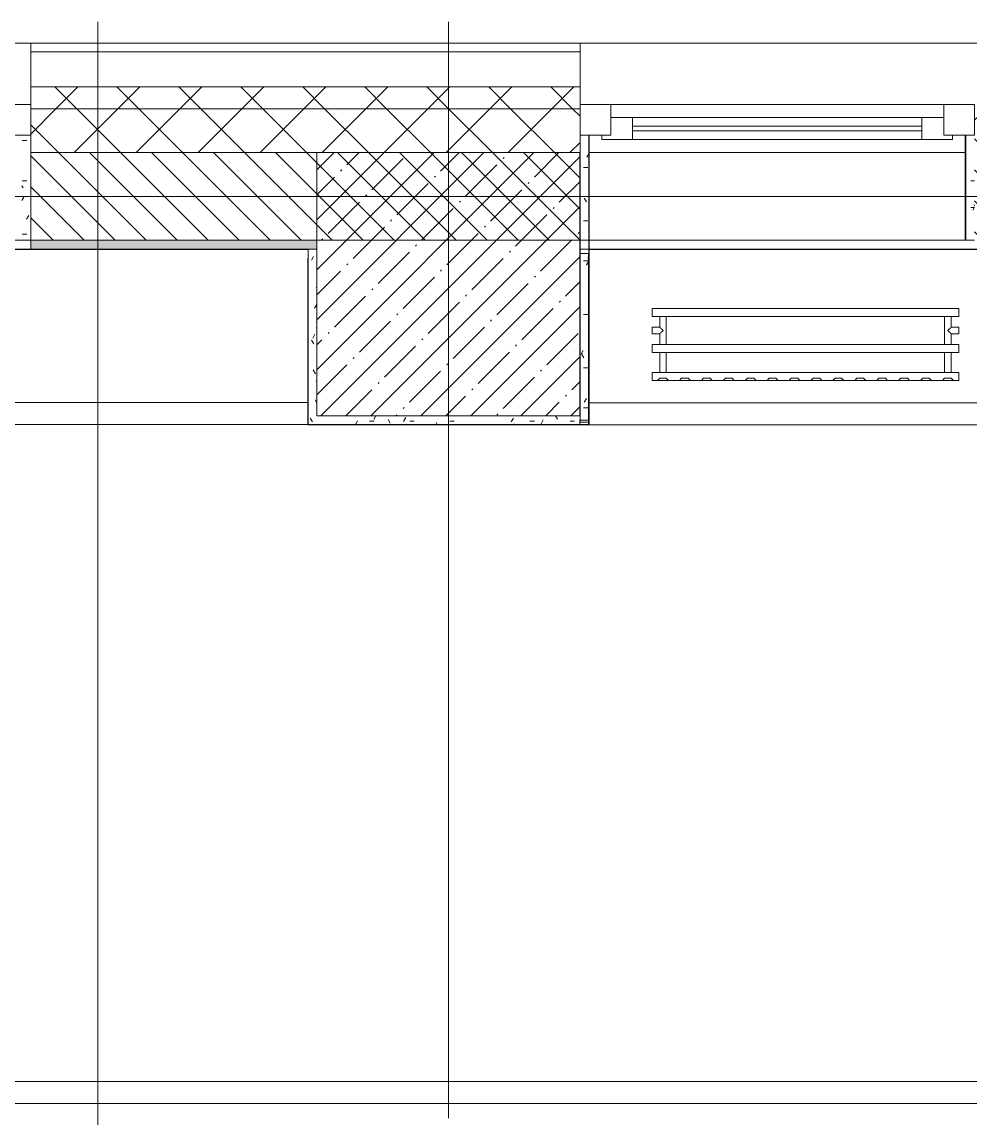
# Model space of a CAD drawing. Header units: millimetres. Extents: x -6228 to 201956, y -8553 to 30426.
# Drawn here: x 144439 to 146602, y 24898 to 27398 of the extents above; entities that cross this region are included whole.
import ezdxf

# ---------------------------------------------------------------- set-up
doc = ezdxf.new("R2010")
doc.units = ezdxf.units.MM
doc.linetypes.add('Осевая', pattern=[15875, 3175, -2381.25, 7937.5, -2381.25])
doc.layers.add('A-FLOR-3', color=7, linetype='Continuous', lineweight=9, true_color=0xaaaaaa)
doc.layers.add('I-WALL-7', color=9, linetype='Continuous', lineweight=9, true_color=0x808080)
for name, color, linetype, lineweight in [('A-GLAZ-2', 7, 'Continuous', 9), ('A-WALL-1', 7, 'Continuous', 9), ('A-WALL-4', 7, 'Continuous', 13), ('I-WALL-5', 7, 'Continuous', 9), ('M-EQPM-1', 7, 'Continuous', 9), ('S-COLS-2', 7, 'Continuous', 9), ('Оси', 7, 'Continuous', 9), ('Оси-2', 7, 'Осевая', 9)]:
    doc.layers.add(name, color=color, linetype=linetype, lineweight=lineweight)
pattern_1 = [(45, (96951.9, 0), (-70.71068, 70.71068), []), (135, (96951.9, 0), (-70.71068, -70.71068), [])]
pattern_2 = [(0, (96951.896, 0), (121.92, 30.48), [10.058, -81.382, 10.058, -81.382, -487.68]), (0, (96951.896, 0), (121.92, 30.48), [-182.88, 10.058, -172.822, 10.058, -81.382, -213.36]), (0, (96951.896, 0), (121.92, 30.48), [-457.2, 10.058, -50.902, 10.058, -142.342]), (120, (96997.616, 15.24), (-87.356454, 90.345817), [10.058, -81.382, 10.058, -81.382, -487.68]), (120, (96997.616, 15.24), (-87.356454, 90.345817), [-182.88, 10.058, -172.822, 10.058, -81.382, -213.36]), (120, (96997.616, 15.24), (-87.356454, 90.345817), [-457.2, 10.058, -50.902, 10.058, -142.342]), (240, (97012.856, 76.2), (-34.563546, -120.825817), [10.058, -81.382, 10.058, -81.382, -487.68]), (240, (97012.856, 76.2), (-34.563546, -120.825817), [-182.88, 10.058, -172.822, 10.058, -81.382, -213.36]), (240, (97012.856, 76.2), (-34.563546, -120.825817), [-457.2, 10.058, -50.902, 10.058, -142.342])]

# ---------------------------------------------------------------- blocks, each defined once
blk = doc.blocks.new('120_Окно_СКБ_2Ст - 120_Окно_СКБ_2Ст 3100х2500 _мал_створка слева_ 2-19089248-План зашивки приборов отопления в осях 1 этажа 12-23')
at = {"layer": 'A-GLAZ-2'}
for p, q in [((-1550, -75), (-1550, -5)), ((-1550, -5), (-1480, -5)), ((1550, -5), (-1550, -5)), ((-1480, -5), (-1480, -75)), ((650, -75), (650, -5)), ((650, -5), (720, -5)), ((720, -5), (720, -75)), ((1480, -75), (1480, -5)), ((1480, -5), (1550, -5)), ((1550, -5), (1550, -75)), ((650, -35), (-1480, -35)), ((-1480, -35), (-1480, -75)), ((-1430, -85), (-1430, -35)), ((600, -85), (600, -35)), ((650, -75), (650, -35)), ((1480, -35), (720, -35)), ((720, -35), (720, -75)), ((770, -85), (770, -35)), ((1430, -85), (1430, -35)), ((1480, -75), (1480, -35)), ((-1480, -75), (-1550, -75)), ((-1530, -75), (-1500, -75)), ((-1480, -75), (-1500, -75)), ((-1500, -75), (-1500, -85)), ((-1430, -55), (600, -55)), ((600, -65), (-1430, -65)), ((720, -75), (650, -75)), ((670, -75), (650, -75)), ((670, -75), (700, -75)), ((670, -85), (670, -75)), ((720, -75), (700, -75)), ((700, -75), (700, -85)), ((770, -55), (1430, -55)), ((1430, -65), (770, -65)), ((1550, -75), (1480, -75)), ((1500, -75), (1480, -75)), ((1500, -75), (1530, -75)), ((1500, -85), (1500, -75)), ((-1500, -85), (670, -85)), ((670, -85), (-1500, -85)), ((700, -85), (1500, -85)), ((1500, -85), (700, -85))]:
    blk.add_line(p, q, dxfattribs=at)
blk = doc.blocks.new('120_Окно_СКБ_1Ст - 120_Окно_СКБ_1Ст 900х2500_h_-19906774-План зашивки приборов отопления в осях 1 этажа 12-23')
at = {"layer": 'A-GLAZ-2'}
for p, q in [((-450, -75), (-450, -5)), ((-450, -5), (-380, -5)), ((450, -5), (-450, -5)), ((-380, -5), (-380, -75)), ((380, -75), (380, -5)), ((380, -5), (450, -5)), ((450, -5), (450, -75)), ((380, -35), (-380, -35)), ((-380, -35), (-380, -75)), ((-330, -85), (-330, -35)), ((330, -85), (330, -35)), ((380, -75), (380, -35)), ((-380, -75), (-450, -75)), ((-430, -75), (-400, -75)), ((-380, -75), (-400, -75)), ((-400, -75), (-400, -85)), ((-330, -55), (330, -55)), ((330, -65), (-330, -65)), ((450, -75), (380, -75)), ((400, -75), (380, -75)), ((400, -75), (430, -75)), ((400, -85), (400, -75)), ((-400, -85), (400, -85)), ((400, -85), (-400, -85))]:
    blk.add_line(p, q, dxfattribs=at)
blk = doc.blocks.new('radiator_prado_classic_z_tip_30_po exemplyaru - Classic Z Тип 30-500-V224-План зашивки приборов отопления в осях 1 этажа 12-23')
at = {"layer": 'M-EQPM-1'}
for p, q in [((0, 228), (0, 210)), ((700, 228), (0, 228)), ((0, 210), (0, 228)), ((0, 228), (12.5, 228)), ((12.5, 228), (37.5, 228)), ((37.5, 228), (12.5, 228)), ((12.5, 228), (37.5, 228)), ((12.5, 228), (17.5, 223)), ((12.5, 228), (17.5, 223)), ((32.5, 223), (37.5, 228)), ((37.5, 228), (32.5, 223)), ((37.5, 228), (62.5, 228)), ((62.5, 228), (87.5, 228)), ((87.5, 228), (62.5, 228)), ((62.5, 228), (87.5, 228)), ((62.5, 228), (67.5, 223)), ((62.5, 228), (67.5, 223)), ((82.5, 223), (87.5, 228)), ((87.5, 228), (82.5, 223)), ((87.5, 228), (112.5, 228)), ((112.5, 228), (137.5, 228)), ((137.5, 228), (112.5, 228)), ((112.5, 228), (137.5, 228)), ((112.5, 228), (117.5, 223)), ((112.5, 228), (117.5, 223)), ((132.5, 223), (137.5, 228)), ((137.5, 228), (132.5, 223)), ((137.5, 228), (162.5, 228)), ((162.5, 228), (187.5, 228)), ((187.5, 228), (162.5, 228)), ((162.5, 228), (187.5, 228)), ((162.5, 228), (167.5, 223)), ((162.5, 228), (167.5, 223)), ((182.5, 223), (187.5, 228)), ((187.5, 228), (182.5, 223)), ((187.5, 228), (212.5, 228)), ((212.5, 228), (237.5, 228)), ((237.5, 228), (212.5, 228)), ((212.5, 228), (237.5, 228)), ((212.5, 228), (217.5, 223)), ((212.5, 228), (217.5, 223)), ((232.5, 223), (237.5, 228)), ((237.5, 228), (232.5, 223)), ((237.5, 228), (262.5, 228)), ((262.5, 228), (287.5, 228)), ((287.5, 228), (262.5, 228)), ((262.5, 228), (287.5, 228)), ((262.5, 228), (267.5, 223)), ((262.5, 228), (267.5, 223)), ((282.5, 223), (287.5, 228)), ((287.5, 228), (282.5, 223)), ((287.5, 228), (312.5, 228)), ((312.5, 228), (337.5, 228)), ((337.5, 228), (312.5, 228)), ((312.5, 228), (337.5, 228)), ((312.5, 228), (317.5, 223)), ((312.5, 228), (317.5, 223)), ((332.5, 223), (337.5, 228)), ((337.5, 228), (332.5, 223)), ((337.5, 228), (362.5, 228)), ((362.5, 228), (387.5, 228)), ((387.5, 228), (362.5, 228)), ((362.5, 228), (387.5, 228)), ((362.5, 228), (367.5, 223)), ((362.5, 228), (367.5, 223)), ((382.5, 223), (387.5, 228)), ((387.5, 228), (382.5, 223)), ((387.8, 228), (412.5, 228)), ((412.5, 228), (437.5, 228)), ((437.5, 228), (412.5, 228)), ((412.5, 228), (437.5, 228)), ((412.5, 228), (417.5, 223)), ((412.5, 228), (417.5, 223)), ((432.5, 223), (437.5, 228)), ((437.5, 228), (432.5, 223)), ((437.5, 228), (462.5, 228)), ((462.5, 228), (487.5, 228)), ((487.5, 228), (462.5, 228)), ((462.5, 228), (487.5, 228)), ((462.5, 228), (467.5, 223)), ((462.5, 228), (467.5, 223)), ((482.5, 223), (487.5, 228)), ((487.5, 228), (482.5, 223)), ((487.5, 228), (512.5, 228)), ((512.5, 228), (537.5, 228)), ((537.5, 228), (512.5, 228)), ((512.5, 228), (537.5, 228)), ((512.5, 228), (517.5, 223)), ((512.5, 228), (517.5, 223)), ((532.5, 223), (537.5, 228)), ((537.5, 228), (532.5, 223)), ((537.5, 228), (562.5, 228)), ((562.5, 228), (587.5, 228)), ((587.5, 228), (562.5, 228)), ((562.5, 228), (587.5, 228)), ((562.5, 228), (567.5, 223)), ((562.5, 228), (567.5, 223)), ((582.5, 223), (587.5, 228)), ((587.5, 228), (582.5, 223)), ((587.5, 228), (612.5, 228)), ((612.5, 228), (637.5, 228)), ((637.5, 228), (612.5, 228)), ((612.5, 228), (637.5, 228)), ((612.5, 228), (617.5, 223)), ((617.5, 223), (612.5, 228)), ((632.5, 223), (637.5, 228)), ((637.5, 228), (632.5, 223)), ((637.5, 228), (662.5, 228)), ((662.5, 228), (687.5, 228)), ((687.5, 228), (662.5, 228)), ((662.5, 228), (687.5, 228)), ((662.5, 228), (667.5, 223)), ((662.5, 228), (667.5, 223)), ((682.5, 223), (687.5, 228)), ((687.5, 228), (682.5, 223)), ((687.5, 228), (700, 228)), ((700, 210), (700, 228)), ((700, 228), (700, 210)), ((0, 210), (700, 210)), ((17.5, 210), (0, 210)), ((32.5, 223), (17.5, 223)), ((17.5, 223), (32.5, 223)), ((17.5, 210), (17.5, 164)), ((17.5, 210), (17.5, 164)), ((28.7, 210), (17.5, 210)), ((17.5, 210), (32.5, 210)), ((32.5, 210), (17.5, 210)), ((17.5, 210), (32.5, 210)), ((23.1, 210), (18.5, 210)), ((31.5, 210), (23.7, 210)), ((30.3, 210), (28.7, 210)), ((32.5, 210), (30.3, 210)), ((32.5, 164), (32.5, 210)), ((32.5, 164), (32.5, 210)), ((667.5, 210), (32.5, 210)), ((82.5, 223), (67.5, 223)), ((67.5, 223), (82.5, 223)), ((132.5, 223), (117.5, 223)), ((117.5, 223), (132.5, 223)), ((182.5, 223), (167.5, 223)), ((167.5, 223), (182.5, 223)), ((232.5, 223), (217.5, 223)), ((217.5, 223), (232.5, 223)), ((282.5, 223), (267.5, 223)), ((267.5, 223), (282.5, 223)), ((332.5, 223), (317.5, 223)), ((317.5, 223), (332.5, 223)), ((382.5, 223), (367.5, 223)), ((367.5, 223), (382.5, 223)), ((432.5, 223), (417.5, 223)), ((417.5, 223), (432.5, 223)), ((482.5, 223), (467.5, 223)), ((467.5, 223), (482.5, 223)), ((532.5, 223), (517.5, 223)), ((517.5, 223), (532.5, 223)), ((582.5, 223), (567.5, 223)), ((567.5, 223), (582.5, 223)), ((632.5, 223), (617.5, 223)), ((617.5, 223), (632.5, 223)), ((682.5, 223), (667.5, 223)), ((667.5, 223), (682.5, 223)), ((667.5, 210), (667.5, 164)), ((667.5, 210), (667.5, 164)), ((682.5, 210), (667.5, 210)), ((667.5, 210), (682.5, 210)), ((682.5, 210), (667.5, 210)), ((667.5, 210), (682.5, 210)), ((681.5, 210), (668.5, 210)), ((682.5, 164), (682.5, 210)), ((682.5, 164), (682.5, 210)), ((700, 210), (682.5, 210)), ((700, 164), (0, 164)), ((0, 164), (0, 146)), ((0, 146), (0, 164)), ((0, 164), (17.5, 164)), ((32.5, 164), (17.5, 164)), ((17.5, 164), (32.5, 164)), ((32.5, 164), (17.5, 164)), ((17.5, 164), (32.5, 164)), ((18.5, 164), (23.1, 164)), ((23.7, 164), (31.5, 164)), ((32.5, 164), (667.5, 164)), ((682.5, 164), (667.5, 164)), ((667.5, 164), (682.5, 164)), ((678.7, 164), (667.5, 164)), ((667.5, 164), (668.5, 164)), ((668.5, 164), (681.5, 164)), ((668.5, 164), (681.5, 164)), ((682.5, 164), (678.7, 164)), ((681.5, 164), (682.2, 164)), ((682.2, 164), (682.5, 164)), ((682.5, 164), (700, 164)), ((700, 146), (700, 164)), ((700, 164), (700, 146)), ((0, 146), (700, 146)), ((17.5, 146), (0, 146)), ((17.5, 146), (17.5, 121.5)), ((17.5, 146), (17.5, 121.5)), ((17.5, 146), (17.8, 146)), ((32.5, 146), (17.5, 146)), ((17.5, 146), (32.5, 146)), ((32.5, 146), (17.5, 146)), ((17.8, 146), (18.5, 146)), ((18.5, 146), (19.7, 146)), ((23.1, 146), (18.5, 146)), ((19.7, 146), (32.5, 146)), ((31.5, 146), (23.7, 146)), ((32.5, 82), (32.5, 146)), ((32.5, 82), (32.5, 146)), ((667.5, 146), (32.5, 146)), ((667.5, 146), (667.5, 82)), ((667.5, 146), (667.5, 82)), ((667.5, 146), (682.5, 146)), ((682.5, 146), (667.5, 146)), ((667.5, 146), (682.5, 146)), ((667.8, 146), (667.5, 146)), ((668.5, 146), (667.8, 146)), ((669.7, 146), (668.5, 146)), ((681.5, 146), (668.5, 146)), ((671.2, 146), (669.7, 146)), ((673.1, 146), (671.2, 146)), ((675, 146), (673.1, 146)), ((676.9, 146), (675, 146)), ((678.7, 146), (676.9, 146)), ((680.3, 146), (678.7, 146)), ((681.5, 146), (680.3, 146)), ((682.2, 146), (681.5, 146)), ((682.5, 146), (682.2, 146)), ((682.5, 121.5), (682.5, 146)), ((682.5, 121.5), (682.5, 146)), ((700, 146), (682.5, 146)), ((17.5, 121.5), (0, 121.5)), ((17.5, 121.5), (0, 121.5)), ((0, 121.5), (0, 121.2)), ((0, 106.5), (0, 121.5)), ((0, 121.2), (0, 106.8)), ((0, 121.2), (0, 120.5)), ((0, 120.5), (0, 121.2)), ((0, 121.2), (0, 121.2)), ((0, 120.5), (0, 119.3)), ((0, 119.3), (0, 120.5)), ((0, 119.3), (0, 117.8)), ((0, 117.8), (0, 119.3)), ((0, 117.8), (0, 115.9)), ((0, 115.9), (0, 117.8)), ((0, 115.9), (0, 114)), ((0, 114), (0, 115.9)), ((0, 114), (0, 112.1)), ((0, 112.1), (0, 114)), ((0, 112.1), (0, 110.2)), ((0, 110.2), (0, 112.1)), ((0, 110.2), (0, 108.7)), ((0, 108.7), (0, 110.2)), ((0, 108.7), (0, 106.8)), ((0, 106.8), (0, 108.7)), ((0, 106.8), (0, 106.5)), ((0, 106.8), (0, 106.8)), ((0, 106.5), (17.5, 106.5)), ((0, 106.5), (17.5, 106.5)), ((17.5, 106.5), (17.5, 82)), ((17.5, 106.5), (17.5, 82)), ((700, 121.5), (682.5, 121.5)), ((700, 121.5), (682.5, 121.5)), ((682.5, 82), (682.5, 106.5)), ((682.5, 106.5), (700, 106.5)), ((682.5, 82), (682.5, 106.5)), ((682.5, 106.5), (700, 106.5)), ((700, 121.5), (700, 106.5)), ((700, 121.2), (700, 121.5)), ((700, 121.5), (700, 121.2)), ((700, 121.2), (700, 121.5)), ((700, 106.8), (700, 121.2)), ((700, 121.2), (700, 106.8)), ((700, 107.5), (700, 121.2)), ((700, 106.8), (700, 107.5)), ((700, 106.5), (700, 106.8)), ((700, 106.8), (700, 106.5)), ((700, 106.5), (700, 106.8)), ((700, 82), (0, 82)), ((0, 82), (0, 64)), ((0, 64), (0, 82)), ((0, 82), (17.5, 82)), ((32.5, 82), (17.5, 82)), ((17.5, 82), (32.5, 82)), ((32.5, 82), (17.5, 82)), ((17.5, 82), (32.5, 82)), ((18.5, 82), (23.1, 82)), ((23.7, 82), (31.5, 82)), ((32.5, 82), (667.5, 82)), ((682.5, 82), (667.5, 82)), ((667.5, 82), (682.5, 82)), ((682.5, 82), (667.5, 82)), ((667.5, 82), (667.8, 82)), ((667.8, 82), (668.5, 82)), ((668.5, 82), (669.7, 82)), ((668.5, 82), (681.5, 82)), ((669.7, 82), (671.2, 82)), ((671.2, 82), (676.9, 82)), ((676.9, 82), (678.7, 82)), ((678.7, 82), (682.2, 82)), ((682.2, 82), (682.5, 82)), ((682.5, 82), (700, 82)), ((700, 64), (700, 82)), ((700, 82), (700, 64)), ((700, 64), (0, 64)), ((0, 64), (700, 64))]:
    blk.add_line(p, q, dxfattribs=at)
for points, knots in [([(17.8, 121.2), (17.7, 121.3), (17.7, 121.3), (17.5, 121.5), (17.5, 121.5), (17.5, 121.5)], [0.8571429, 0.8571429, 0.8571429, 0.8571429, 0.8928571, 0.9285714, 1, 1, 1, 1]), ([(17.5, 121.5), (17.5, 121.5), (17.5, 121.5), (17.7, 121.3), (17.7, 121.3), (17.8, 121.2)], [0, 0, 0, 0, 0.0714286, 0.1071429, 0.1428571, 0.1428571, 0.1428571, 0.1428571]), ([(17.5, 121.5), (17.5, 121.5), (17.5, 121.5), (17.7, 121.3), (17.7, 121.3), (17.8, 121.2)], [0, 0, 0, 0, 0.0714286, 0.1071429, 0.1428571, 0.1428571, 0.1428571, 0.1428571]), ([(25, 114), (24.5, 114.5), (23.6, 115.4), (22.4, 116.6), (21.6, 117.4), (21.1, 117.9), (20.8, 118.2), (20.5, 118.5), (20.2, 118.8), (19.8, 119.1), (19.6, 119.4), (19.3, 119.7), (19, 120), (18.7, 120.3), (18.5, 120.5), (18.3, 120.7), (18.1, 120.9), (17.9, 121.1), (17.8, 121.2), (17.7, 121.3), (17.5, 121.5), (17.5, 121.5), (17.5, 121.5)], [0, 0, 0, 0, 0.142857, 0.285714, 0.357143, 0.392857, 0.428571, 0.464286, 0.5, 0.535714, 0.571429, 0.607143, 0.642857, 0.678571, 0.714286, 0.75, 0.785714, 0.821429, 0.857143, 0.892857, 0.928571, 1, 1, 1, 1]), ([(17.5, 106.5), (17.5, 106.5), (17.5, 106.5), (17.7, 106.7), (17.8, 106.8), (17.9, 106.9), (18.1, 107.1), (18.3, 107.3), (18.5, 107.5), (18.7, 107.7), (19, 108), (19.3, 108.3), (19.6, 108.6), (19.8, 108.9), (20.3, 109.3), (20.7, 109.7), (21.1, 110.1), (21.6, 110.6), (22.4, 111.4), (23.6, 112.6), (24.5, 113.5), (25, 114)], [0, 0, 0, 0, 0.071429, 0.107143, 0.142857, 0.178571, 0.214286, 0.25, 0.285714, 0.321429, 0.357143, 0.392857, 0.428571, 0.464286, 0.5, 0.571429, 0.607143, 0.642857, 0.714286, 0.857143, 1, 1, 1, 1]), ([(17.5, 106.5), (17.5, 106.5), (17.5, 106.5), (17.7, 106.7), (17.7, 106.7), (17.8, 106.8)], [0, 0, 0, 0, 0.0714286, 0.1071429, 0.1428571, 0.1428571, 0.1428571, 0.1428571]), ([(17.8, 106.8), (17.7, 106.7), (17.7, 106.7), (17.5, 106.5), (17.5, 106.5), (17.5, 106.5)], [0.8571429, 0.8571429, 0.8571429, 0.8571429, 0.8928571, 0.9285714, 1, 1, 1, 1]), ([(17.8, 106.8), (17.7, 106.7), (17.7, 106.7), (17.5, 106.5), (17.5, 106.5), (17.5, 106.5)], [0.8571429, 0.8571429, 0.8571429, 0.8571429, 0.8928571, 0.9285714, 1, 1, 1, 1]), ([(17.8, 121.2), (17.8, 121.2), (17.9, 121.1), (18.1, 120.9), (18.3, 120.7), (18.5, 120.5), (18.7, 120.3), (19, 120), (19.3, 119.7), (19.6, 119.4), (19.8, 119.1), (20.3, 118.7), (20.7, 118.3), (21.1, 117.9), (21.6, 117.4), (22.4, 116.6), (23.1, 115.9), (23.6, 115.4)], [0.1428571, 0.1428571, 0.1428571, 0.1428571, 0.1785714, 0.2142857, 0.25, 0.2857143, 0.3214286, 0.3571429, 0.3928571, 0.4285714, 0.4642857, 0.5, 0.5714286, 0.6071429, 0.6428571, 0.7142857, 0.8571429, 0.8571429, 0.8571429, 0.8571429]), ([(22.1, 111.1), (21.9, 110.9), (21.6, 110.6), (21.1, 110.1), (20.8, 109.8), (20.5, 109.5), (20.2, 109.2), (19.8, 108.9), (19.6, 108.6), (19.3, 108.3), (19, 108), (18.7, 107.7), (18.5, 107.5), (18.3, 107.3), (18.1, 107.1), (17.9, 106.9), (17.8, 106.8), (17.8, 106.8)], [0.2857143, 0.2857143, 0.2857143, 0.2857143, 0.3571429, 0.3928571, 0.4285714, 0.4642857, 0.5, 0.5357143, 0.5714286, 0.6071429, 0.6428571, 0.6785714, 0.7142857, 0.75, 0.7857143, 0.8214286, 0.8571429, 0.8571429, 0.8571429, 0.8571429]), ([(17.8, 106.8), (17.8, 106.8), (17.9, 106.9), (18.1, 107.1), (18.3, 107.3), (18.5, 107.5), (18.7, 107.7), (19, 108), (19.3, 108.3), (19.6, 108.6), (19.9, 108.8), (20.3, 109.3), (20.6, 109.6), (20.8, 109.8)], [0.1428571, 0.1428571, 0.1428571, 0.1428571, 0.1785714, 0.2142857, 0.25, 0.2857143, 0.3214286, 0.3571429, 0.3928571, 0.4285714, 0.4642857, 0.5, 0.5714286, 0.5714286, 0.5714286, 0.5714286]), ([(19.6, 119.4), (19.7, 119.3), (19.9, 119.2), (20.3, 118.7), (20.6, 118.4), (20.8, 118.2)], [0.4285714, 0.4285714, 0.4285714, 0.4285714, 0.4642857, 0.5, 0.5714286, 0.5714286, 0.5714286, 0.5714286]), ([(22.1, 116.9), (21.9, 117.1), (21.6, 117.4), (21.1, 117.9), (20.9, 118.1), (20.8, 118.2)], [0.2857143, 0.2857143, 0.2857143, 0.2857143, 0.3571429, 0.3928571, 0.4285714, 0.4285714, 0.4285714, 0.4285714]), ([(20.8, 118.2), (20.9, 118.1), (21.1, 117.9), (21.6, 117.4), (21.9, 117.1), (22.1, 116.9)], [0.5714286, 0.5714286, 0.5714286, 0.5714286, 0.6071429, 0.6428571, 0.7142857, 0.7142857, 0.7142857, 0.7142857]), ([(20.8, 109.8), (20.9, 109.9), (21.1, 110.1), (21.6, 110.6), (21.9, 110.9), (22.1, 111.1)], [0.5714286, 0.5714286, 0.5714286, 0.5714286, 0.6071429, 0.6428571, 0.7142857, 0.7142857, 0.7142857, 0.7142857]), ([(22.1, 111.1), (21.9, 110.9), (21.6, 110.6), (21.1, 110.1), (20.9, 109.9), (20.8, 109.8)], [0.2857143, 0.2857143, 0.2857143, 0.2857143, 0.3571429, 0.3928571, 0.4285714, 0.4285714, 0.4285714, 0.4285714]), ([(675, 114), (675.5, 114.5), (676.4, 115.4), (677.6, 116.6), (678.4, 117.4), (678.9, 117.9), (679.2, 118.2), (679.5, 118.5), (679.8, 118.8), (680.1, 119.2), (680.4, 119.4), (680.7, 119.7), (681, 120), (681.3, 120.3), (681.5, 120.5), (681.7, 120.7), (681.9, 120.9), (682.1, 121.1), (682.2, 121.2), (682.3, 121.3), (682.5, 121.5), (682.5, 121.5), (682.5, 121.5)], [0, 0, 0, 0, 0.142857, 0.285714, 0.357143, 0.392857, 0.428571, 0.464286, 0.5, 0.535714, 0.571429, 0.607143, 0.642857, 0.678571, 0.714286, 0.75, 0.785714, 0.821429, 0.857143, 0.892857, 0.928571, 1, 1, 1, 1]), ([(682.5, 106.5), (682.5, 106.5), (682.5, 106.5), (682.3, 106.7), (682.2, 106.8), (682.1, 106.9), (681.9, 107.1), (681.7, 107.3), (681.5, 107.5), (681.3, 107.7), (681, 108), (680.7, 108.3), (680.4, 108.6), (680.1, 108.8), (679.7, 109.3), (679.3, 109.7), (678.9, 110.1), (678.4, 110.6), (677.6, 111.4), (676.4, 112.6), (675.5, 113.5), (675, 114)], [0, 0, 0, 0, 0.071429, 0.107143, 0.142857, 0.178571, 0.214286, 0.25, 0.285714, 0.321429, 0.357143, 0.392857, 0.428571, 0.464286, 0.5, 0.571429, 0.607143, 0.642857, 0.714286, 0.857143, 1, 1, 1, 1]), ([(682.2, 121.2), (682.2, 121.2), (682.1, 121.1), (681.9, 120.9), (681.7, 120.7), (681.5, 120.5), (681.3, 120.3), (681, 120), (680.7, 119.7), (680.4, 119.4), (680.1, 119.2), (679.7, 118.7), (679.3, 118.3), (678.9, 117.9), (678.4, 117.4), (677.6, 116.6), (676.9, 115.9), (676.4, 115.4)], [0.1428571, 0.1428571, 0.1428571, 0.1428571, 0.1785714, 0.2142857, 0.25, 0.2857143, 0.3214286, 0.3571429, 0.3928571, 0.4285714, 0.4642857, 0.5, 0.5714286, 0.6071429, 0.6428571, 0.7142857, 0.8571429, 0.8571429, 0.8571429, 0.8571429]), ([(676.4, 115.4), (676.9, 115.9), (677.6, 116.6), (678.4, 117.4), (678.9, 117.9), (679.2, 118.2), (679.5, 118.5), (679.8, 118.8), (680.1, 119.2), (680.4, 119.4), (680.7, 119.7), (681, 120), (681.3, 120.3), (681.5, 120.5), (681.7, 120.7), (681.9, 120.9), (682.1, 121.1), (682.2, 121.2), (682.2, 121.2)], [0.1428571, 0.1428571, 0.1428571, 0.1428571, 0.2857143, 0.3571429, 0.3928571, 0.4285714, 0.4642857, 0.5, 0.5357143, 0.5714286, 0.6071429, 0.6428571, 0.6785714, 0.7142857, 0.75, 0.7857143, 0.8214286, 0.8571429, 0.8571429, 0.8571429, 0.8571429]), ([(679.2, 118.2), (679.1, 118.1), (678.9, 117.9), (678.4, 117.4), (677.6, 116.6), (676.9, 115.9), (676.4, 115.4)], [0.5714286, 0.5714286, 0.5714286, 0.5714286, 0.6071429, 0.6428571, 0.7142857, 0.8571429, 0.8571429, 0.8571429, 0.8571429]), ([(677.9, 111.1), (678.1, 110.9), (678.4, 110.6), (678.9, 110.1), (679.2, 109.8), (679.5, 109.5), (679.8, 109.2), (680.1, 108.8), (680.4, 108.6), (680.7, 108.3), (681, 108), (681.3, 107.7), (681.5, 107.5), (681.7, 107.3), (681.9, 107.1), (682.1, 106.9), (682.2, 106.8), (682.2, 106.8)], [0.2857143, 0.2857143, 0.2857143, 0.2857143, 0.3571429, 0.3928571, 0.4285714, 0.4642857, 0.5, 0.5357143, 0.5714286, 0.6071429, 0.6428571, 0.6785714, 0.7142857, 0.75, 0.7857143, 0.8214286, 0.8571429, 0.8571429, 0.8571429, 0.8571429]), ([(677.9, 111.1), (678.1, 110.9), (678.4, 110.6), (678.9, 110.1), (679.2, 109.8), (679.5, 109.5), (679.8, 109.2), (680.1, 108.8), (680.4, 108.6), (680.7, 108.3), (681, 108), (681.3, 107.7), (681.5, 107.5), (681.7, 107.3), (681.9, 107.1), (682.1, 106.9), (682.2, 106.8), (682.2, 106.8)], [0.2857143, 0.2857143, 0.2857143, 0.2857143, 0.3571429, 0.3928571, 0.4285714, 0.4642857, 0.5, 0.5357143, 0.5714286, 0.6071429, 0.6428571, 0.6785714, 0.7142857, 0.75, 0.7857143, 0.8214286, 0.8571429, 0.8571429, 0.8571429, 0.8571429]), ([(679.2, 109.8), (679.1, 109.9), (678.9, 110.1), (678.4, 110.6), (678.1, 110.9), (677.9, 111.1)], [0.5714286, 0.5714286, 0.5714286, 0.5714286, 0.6071429, 0.6428571, 0.7142857, 0.7142857, 0.7142857, 0.7142857]), ([(680.4, 119.4), (680.3, 119.3), (680.1, 119.2), (679.7, 118.7), (679.4, 118.4), (679.2, 118.2)], [0.4285714, 0.4285714, 0.4285714, 0.4285714, 0.4642857, 0.5, 0.5714286, 0.5714286, 0.5714286, 0.5714286]), ([(682.2, 106.8), (682.2, 106.8), (682.1, 106.9), (681.9, 107.1), (681.7, 107.3), (681.5, 107.5), (681.3, 107.7), (681, 108), (680.7, 108.3), (680.4, 108.6), (680.1, 108.8), (679.7, 109.3), (679.4, 109.6), (679.2, 109.8)], [0.1428571, 0.1428571, 0.1428571, 0.1428571, 0.1785714, 0.2142857, 0.25, 0.2857143, 0.3214286, 0.3571429, 0.3928571, 0.4285714, 0.4642857, 0.5, 0.5714286, 0.5714286, 0.5714286, 0.5714286]), ([(682.5, 121.5), (682.5, 121.5), (682.5, 121.5), (682.3, 121.3), (682.3, 121.3), (682.2, 121.2)], [0, 0, 0, 0, 0.0714286, 0.1071429, 0.1428571, 0.1428571, 0.1428571, 0.1428571]), ([(682.5, 121.5), (682.5, 121.5), (682.5, 121.5), (682.3, 121.3), (682.3, 121.3), (682.2, 121.2)], [0, 0, 0, 0, 0.0714286, 0.1071429, 0.1428571, 0.1428571, 0.1428571, 0.1428571]), ([(682.2, 121.2), (682.3, 121.3), (682.3, 121.3), (682.5, 121.5), (682.5, 121.5), (682.5, 121.5)], [0.8571429, 0.8571429, 0.8571429, 0.8571429, 0.8928571, 0.9285714, 1, 1, 1, 1]), ([(682.2, 106.8), (682.3, 106.7), (682.3, 106.7), (682.5, 106.5), (682.5, 106.5), (682.5, 106.5)], [0.8571429, 0.8571429, 0.8571429, 0.8571429, 0.8928571, 0.9285714, 1, 1, 1, 1]), ([(682.2, 106.8), (682.3, 106.7), (682.3, 106.7), (682.5, 106.5), (682.5, 106.5), (682.5, 106.5)], [0.8571429, 0.8571429, 0.8571429, 0.8571429, 0.8928571, 0.9285714, 1, 1, 1, 1]), ([(682.5, 106.5), (682.5, 106.5), (682.5, 106.5), (682.3, 106.7), (682.3, 106.7), (682.2, 106.8)], [0, 0, 0, 0, 0.0714286, 0.1071429, 0.1428571, 0.1428571, 0.1428571, 0.1428571])]:
    blk.add_open_spline(points, degree=3, knots=knots, dxfattribs=at)
for points in [[(20.8, 118.2), (20.7, 118.3), (20.5, 118.5), (20.2, 118.8), (19.9, 119.2), (19.6, 119.4), (19.3, 119.7), (19, 120), (18.7, 120.3), (18.5, 120.5), (18.3, 120.7), (18.1, 120.9), (17.9, 121.1), (17.8, 121.2), (17.8, 121.2)], [(17.8, 121.2), (17.8, 121.2), (17.9, 121.1), (18.1, 120.9), (18.3, 120.7), (18.5, 120.5), (18.7, 120.3), (19, 120), (19.3, 119.7), (19.5, 119.5), (19.6, 119.4)], [(20.8, 109.8), (20.7, 109.7), (20.5, 109.5), (20.2, 109.2), (19.9, 108.8), (19.6, 108.6), (19.3, 108.3), (19, 108), (18.7, 107.7), (18.5, 107.5), (18.3, 107.3), (18.1, 107.1), (17.9, 106.9), (17.8, 106.8), (17.8, 106.8)], [(23.6, 115.4), (23.1, 115.9), (22.6, 116.4), (22.1, 116.9)], [(22.1, 116.9), (22.6, 116.4), (23.1, 115.9), (23.6, 115.4)], [(25, 114), (24.5, 113.5), (23.6, 112.6), (22.6, 111.6), (22.1, 111.1)], [(22.1, 111.1), (22.6, 111.6), (23.1, 112.1), (23.6, 112.6)], [(23.6, 112.6), (23.1, 112.1), (22.6, 111.6), (22.1, 111.1)], [(25, 114), (24.5, 114.5), (24, 115), (23.6, 115.4)], [(23.6, 115.4), (24, 115), (24.5, 114.5), (25, 114)], [(23.6, 115.4), (24, 115), (24.5, 114.5), (25, 114)], [(23.6, 112.6), (24, 113), (24.5, 113.5), (25, 114)], [(25, 114), (24.5, 113.5), (24, 113), (23.6, 112.6)], [(676.4, 115.4), (676, 115), (675.5, 114.5), (675, 114)], [(676.4, 115.4), (676, 115), (675.5, 114.5), (675, 114)], [(675, 114), (675.5, 114.5), (676, 115), (676.4, 115.4)], [(675, 114), (675.5, 113.5), (676.4, 112.6), (677.4, 111.6), (677.9, 111.1)], [(675, 114), (675.5, 113.5), (676.4, 112.6), (677.4, 111.6), (677.9, 111.1)], [(677.9, 111.1), (677.4, 111.6), (676.4, 112.6), (675.5, 113.5), (675, 114)], [(681.5, 120.5), (681.4, 120.4), (681.3, 120.3), (681, 120), (680.7, 119.7), (680.5, 119.5), (680.4, 119.4)], [(682.2, 121.2), (682.2, 121.2), (682.1, 121.1), (681.9, 120.9), (681.7, 120.7), (681.6, 120.6), (681.5, 120.5)]]:
    blk.add_open_spline(points, degree=3, dxfattribs=at)

msp = doc.modelspace()

# ---------------------------------------------------------------- hatches: boundary and pattern name
at = {"layer": 'A-WALL-1'}
h = msp.add_hatch(dxfattribs=at)
h.set_pattern_fill('FP_161', color=256, style=0, pattern_type=2)
h.set_pattern_definition(pattern_1)
h.paths.add_polyline_path([(181487.6, 27200), (181487.6, 27250), (177301.9, 27250), (177301.9, 27200), (180408.7, 27200)])
h.paths.add_polyline_path([(174801.9, 27200), (174801.9, 27250), (173291.9, 27250), (173291.9, 27200), (174584, 27200)])
h.paths.add_polyline_path([(171191.9, 27200), (171191.9, 27250), (165811.9, 27250), (165811.9, 27200), (170215.5, 27200)])
h.paths.add_polyline_path([(164911.9, 27200), (164911.9, 27250), (163111.9, 27250), (163111.9, 27200), (164390.9, 27200)])
h.paths.add_polyline_path([(161478.5, 27200), (162211.9, 27200), (162211.9, 27250), (161131.9, 27250), (161131.9, 27200)])
h.paths.add_polyline_path([(157707.1, 27200), (157991.9, 27200), (157991.9, 27250), (156811.9, 27250), (156811.9, 27200), (157110.1, 27200)])
h.paths.add_polyline_path([(154111.9, 27200), (154111.9, 27250), (152861.8, 27250), (152861.8, 27200), (153469.6, 27200)])
h.paths.add_polyline_path([(151961.8, 27200), (151961.8, 27250), (150812.1, 27250), (150812.1, 27200), (151285.4, 27200)])
h.paths.add_polyline_path([(147712.1, 27200), (147712.1, 27250), (146612.2, 27250), (146612.2, 27200), (147645, 27200)])
h.paths.add_polyline_path([(145712.2, 27200), (145712.2, 27250), (144458.9, 27250), (144458.9, 27200), (145642.8, 27200)])
h.paths.add_polyline_path([(141358.9, 27200), (141358.9, 27250), (138961.9, 27250), (138961.9, 27200), (141092.2, 27200)])
h = msp.add_hatch(dxfattribs=at)
h.set_pattern_fill('FP_161', color=256, style=0, pattern_type=2)
h.set_pattern_definition(pattern_1)
h.paths.add_polyline_path([(181487.6, 27100), (181487.6, 27200), (177301.9, 27200), (177301.9, 27100), (181151.9, 27100)])
h.paths.add_polyline_path([(174201.9, 27100), (174801.9, 27100), (174801.9, 27200), (173291.9, 27200), (173291.9, 27100), (173855.9, 27100)])
h.paths.add_polyline_path([(170991.9, 27100), (171191.9, 27100), (171191.9, 27200), (165811.9, 27200), (165811.9, 27100), (170491.9, 27100)])
h.paths.add_polyline_path([(163711.9, 27100), (164911.9, 27100), (164911.9, 27200), (163111.9, 27200), (163111.9, 27100), (163662.8, 27100)])
h.paths.add_polyline_path([(162211.9, 27100), (162211.9, 27200), (161131.9, 27200), (161131.9, 27100), (161907.1, 27100)])
h.paths.add_polyline_path([(157707.1, 27100), (157991.9, 27100), (157991.9, 27200), (156811.9, 27200), (156811.9, 27100), (157110.1, 27100)])
h.paths.add_polyline_path([(154111.9, 27100), (154111.9, 27200), (152861.8, 27200), (152861.8, 27100), (153469.6, 27100)])
h.paths.add_polyline_path([(151961.8, 27100), (151961.8, 27200), (150812.1, 27200), (150812.1, 27100), (151285.4, 27100)])
h.paths.add_polyline_path([(146612.2, 27100), (147712.1, 27100), (147712.1, 27200), (146612.2, 27200)])
h.paths.add_polyline_path([(145642.8, 27100), (145712.2, 27100), (145712.2, 27200), (144458.9, 27200), (144458.9, 27100), (145460.7, 27100)])
h.paths.add_polyline_path([(141358.9, 27100), (141358.9, 27200), (139011.9, 27200), (139011.9, 27100), (141092.2, 27100)])
h = msp.add_hatch(dxfattribs=at)
h.set_pattern_fill('FP_160', color=256, style=0, pattern_type=2)
h.set_pattern_definition([(135, (96951.896, 0), (-35.35534, -35.35534), [])])
h.paths.add_polyline_path([(146734.9, 26900), (147316.7, 26900), (147316.7, 27100), (146612.2, 27100), (146612.2, 26900)])
h.paths.add_polyline_path([(145712.2, 26900), (145712.2, 27100), (144458.9, 27100), (144458.9, 26900), (145642.8, 26900)])
h.paths.add_polyline_path([(141358.9, 26900), (141358.9, 27100), (139711.9, 27100), (139711.9, 26900), (141092.2, 26900)])
at = {"layer": 'I-WALL-7'}
h = msp.add_hatch(dxfattribs=at)
h.set_pattern_fill('FP_186', color=256, style=0, pattern_type=2)
h.set_pattern_definition(pattern_2)
h.paths.add_polyline_path([(144458.9, 26900), (144458.9, 27140), (144438.9, 27140), (144438.9, 26900)])
h = msp.add_hatch(dxfattribs=at)
h.set_pattern_fill('FP_186', color=256, style=0, pattern_type=2)
h.set_pattern_definition(pattern_2)
h.paths.add_polyline_path([(145732.2, 26900), (145732.2, 27140), (145712.2, 27140), (145712.2, 26900)])
h = msp.add_hatch(dxfattribs=at)
h.set_pattern_fill('FP_186', color=256, style=0, pattern_type=2)
h.set_pattern_definition(pattern_2)
h.paths.add_polyline_path([(146612.2, 26900), (146612.2, 27140), (146592.2, 27140), (146592.2, 26900)])
h = msp.add_hatch(dxfattribs=at)
h.set_pattern_fill('FP_186', color=256, style=0, pattern_type=2)
h.set_pattern_definition(pattern_2)
h.paths.add_polyline_path([(144550.6, 26880), (145111.9, 26880), (145111.9, 26900), (144458.9, 26900), (144458.9, 26880)])
h.paths.add_polyline_path([(141358.9, 26880), (141358.9, 26900), (139731.9, 26900), (139732.9, 26880), (141092.2, 26880)])
h = msp.add_hatch(dxfattribs=at)
h.set_pattern_fill('FP_186', color=256, style=0, pattern_type=2)
h.set_pattern_definition(pattern_2)
h.paths.add_polyline_path([(145111.9, 26500), (145111.9, 26880), (145091.9, 26880), (145091.9, 26500)])
h = msp.add_hatch(dxfattribs=at)
h.set_pattern_fill('FP_186', color=256, style=0, pattern_type=2)
h.set_pattern_definition(pattern_2)
h.paths.add_polyline_path([(145712.2, 26485), (145732.2, 26485), (145732.2, 26880), (145712.2, 26880), (145712.2, 26537.2)])
h = msp.add_hatch(dxfattribs=at)
h.set_pattern_fill('FP_186', color=256, style=0, pattern_type=2)
h.set_pattern_definition(pattern_2)
h.paths.add_polyline_path([(145731.9, 26490), (145731.9, 26870), (145711.9, 26870), (145711.9, 26490)])
h = msp.add_hatch(dxfattribs=at)
h.set_pattern_fill('FP_186', color=256, style=0, pattern_type=2)
h.set_pattern_definition(pattern_2)
h.paths.add_polyline_path([(145711.9, 26480), (145711.9, 26500), (145091.9, 26500), (145091.9, 26480), (145642.8, 26480)])
at = {"layer": 'S-COLS-2'}
h = msp.add_hatch(dxfattribs=at)
h.set_pattern_fill('FP_157', color=256, style=0, pattern_type=2)
h.set_pattern_definition([(45, (96951.9, 0), (-57.02463, 57.02463), []), (45, (97008.92, 0), (-57.02463, 57.02463), [100.806, -20.161, 3.353, -16.808])])
h.paths.add_polyline_path([(145111.9, 26500), (145711.9, 26500), (145711.9, 27100), (145111.9, 27100), (145111.9, 26971.5)])

# ---------------------------------------------------------------- linework, layer by layer
at = {"layer": 'A-FLOR-3'}
for p, q in [((161591.9, 24981.3), (141235.5, 24981.3)), ((141285.5, 24931.3), (161541.9, 24931.3))]:
    msp.add_line(p, q, dxfattribs=at)
at = {"layer": 'A-WALL-1'}
for p, q in [((138861.9, 27350), (152861.8, 27350)), ((144458.9, 27350), (144458.9, 27140)), ((145712.2, 27140), (145712.2, 27350)), ((146592.2, 27100), (145732.2, 27100)), ((145111.9, 26900), (145712.2, 26900))]:
    msp.add_line(p, q, dxfattribs=at)
at = {"layer": 'A-WALL-4'}
for p, q in [((145712.2, 27330), (144458.9, 27330)), ((145712.2, 27250), (144458.9, 27250)), ((145712.2, 27200), (144458.9, 27200)), ((145712.2, 27100), (144458.9, 27100)), ((144458.9, 27100), (145712.2, 27100))]:
    msp.add_line(p, q, dxfattribs=at)
at = {"layer": 'I-WALL-5'}
for p, q in [((144458.9, 27140), (144437.9, 27140)), ((144458.9, 26879), (144458.9, 27140)), ((145733.2, 27140), (145712.2, 27140)), ((145712.2, 27140), (145712.2, 26485)), ((145732.2, 27140), (145732.2, 26480)), ((145733.2, 26900), (145733.2, 27140)), ((146612.2, 27140), (146591.2, 27140)), ((146591.2, 27140), (146591.2, 26900)), ((146592.2, 27140), (146592.2, 26900)), ((145732.2, 27100), (146592.2, 27100)), ((139731.9, 26900), (145111.9, 26900)), ((145091.9, 26879), (139732.9, 26879)), ((144458.9, 26880), (141358.9, 26880)), ((145111.9, 26880), (141358.9, 26880)), ((145091.9, 26880), (145091.9, 26480)), ((145111.9, 26500), (145111.9, 26900)), ((145712.2, 26900), (145733.2, 26900)), ((151091.9, 26880), (145712.2, 26880)), ((145732.2, 26900), (146592.2, 26900)), ((151091.9, 26880), (145732.2, 26880)), ((151090.9, 26879), (145732.2, 26879)), ((145733.2, 26900), (145733.2, 26479)), ((146591.2, 26900), (146612.2, 26900)), ((145090.9, 26859.5), (145090.9, 26479)), ((145091.9, 26859.5), (145090.9, 26859.5)), ((145711.9, 26870), (145711.9, 26500)), ((145732.9, 26870), (145711.9, 26870)), ((145731.9, 26870), (145731.9, 26480)), ((145732.9, 26480), (145732.9, 26870)), ((139732.9, 26530), (145091.9, 26530)), ((145733.2, 26529), (151090.9, 26529)), ((145091.9, 26480), (139732.9, 26480)), ((157091.9, 26479), (145090.9, 26479)), ((145091.9, 26480), (145731.9, 26480)), ((145711.9, 26500), (145111.9, 26500)), ((145711.9, 26490), (145731.9, 26490)), ((145711.9, 26480), (145711.9, 26490)), ((145712.2, 26485), (145732.2, 26485))]:
    msp.add_line(p, q, dxfattribs=at)
at = {"layer": 'S-COLS-2'}
for p, q in [((145711.9, 27100), (145111.9, 27100)), ((145111.9, 27100), (145111.9, 26500)), ((145711.9, 26500), (145711.9, 27100)), ((145111.9, 26500), (145711.9, 26500))]:
    msp.add_line(p, q, dxfattribs=at)
at = {"layer": 'Оси'}
for p, q in [((144611.9, 24898.1), (144611.9, 27398.1)), ((145411.9, 24898.1), (145411.9, 27398.1))]:
    msp.add_line(p, q, dxfattribs=at)
at = {"layer": 'Оси-2'}
for p, q in [((135394.4, 27000), (179201.9, 27000)), ((144611.9, 593.7), (144611.9, 24898.1))]:
    msp.add_line(p, q, dxfattribs=at)

# ---------------------------------------------------------------- block references
at = {"layer": 'A-GLAZ-2'}
for name, p in [('120_Окно_СКБ_2Ст - 120_Окно_СКБ_2Ст 3100х2500 _мал_створка слева_ 2-19089248-План зашивки приборов отопления в осях 1 этажа 12-23', (142908.9, 27215)), ('120_Окно_СКБ_1Ст - 120_Окно_СКБ_1Ст 900х2500_h_-19906774-План зашивки приборов отопления в осях 1 этажа 12-23', (146162.2, 27215))]:
    msp.add_blockref(name, p, dxfattribs=at)
at = {"layer": 'M-EQPM-1', "rotation": 180}
msp.add_blockref('radiator_prado_classic_z_tip_30_po exemplyaru - Classic Z Тип 30-500-V224-План зашивки приборов отопления в осях 1 этажа 12-23', (146576.6, 26808.3), dxfattribs=at)

doc.saveas('drawing.dxf')
